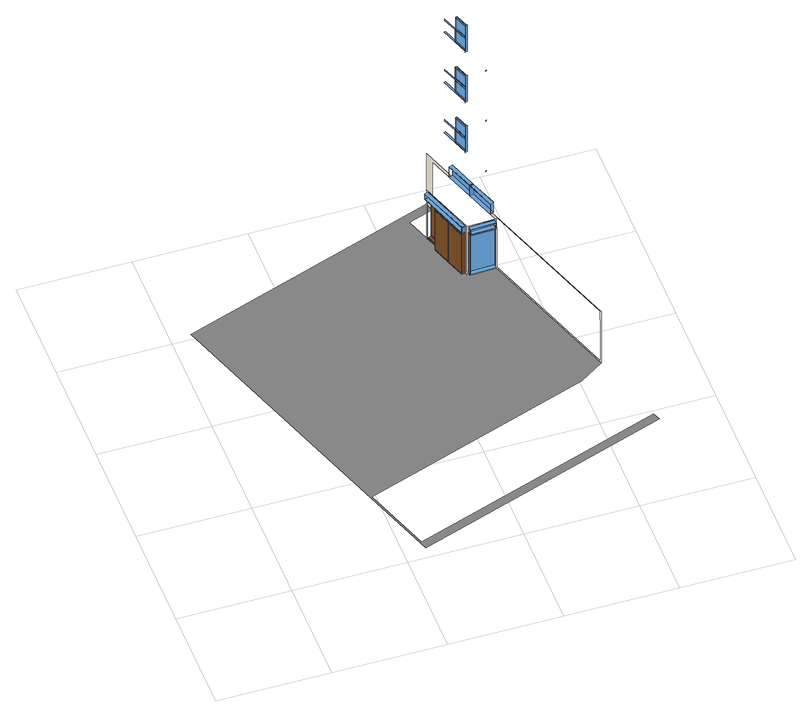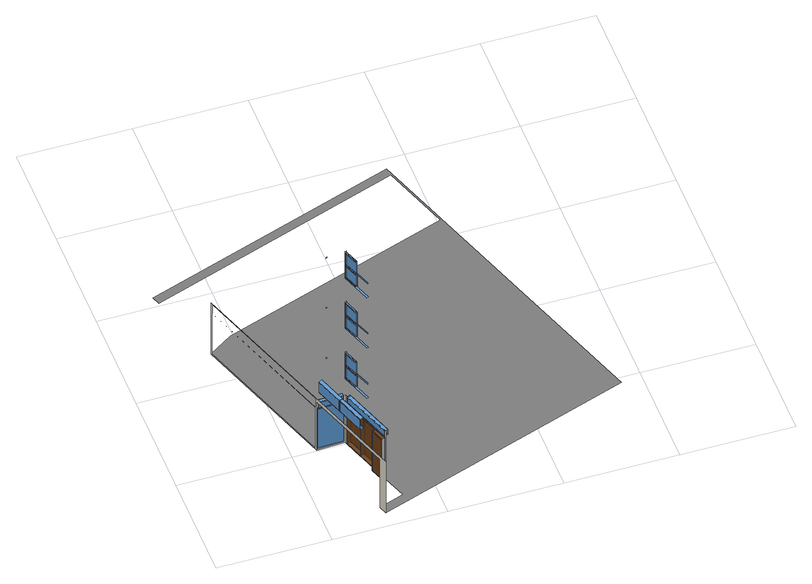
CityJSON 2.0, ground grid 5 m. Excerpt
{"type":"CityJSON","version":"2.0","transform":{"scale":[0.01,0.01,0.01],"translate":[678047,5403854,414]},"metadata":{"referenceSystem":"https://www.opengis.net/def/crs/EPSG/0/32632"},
"CityObjects":{
"building1":{"type":"Building","attributes":{"dataAvailable":"Sufficient","measuredHeight":17.63},"geometry":[{"type":"MultiSurface","lod":"3","boundaries":[[[0,1,2,3,4,5,6,7,8,9,10,11,12,13,14,15,16]],[[17,18,19,20],[21,22,23,24]],[[25,26,27,28],[29,30,31,32]],[[29,32,31,30]],[[26,25,33,34]],[[35,36,34,33],[37,38,39,40]],[[37,40,39,38]],[[18,41,42,19]],[[24,43,44,21]],[[22,45,46,23]],[[20,47,48,17]],[[16,28,27,49]],[[50,30,29,51]],[[34,52,53,26]],[[25,54,55,33]],[[54,25,28,16]],[[56,31,30,50]],[[51,29,32,57]],[[49,27,26,53]],[[57,32,31,56]],[[53,26,25,54]],[[55,33,34,52]],[[23,46,43,24]],[[58,38,37,59]],[[17,48,41,18]],[[60,61,62,63],[64,65,66,67]],[[0,35,33,55]],[[68,39,38,58]],[[59,37,40,69]],[[52,34,36,70]],[[69,40,39,68]],[[70,36,35,0]],[[16,49,53,54],[57,56,50,51]],[[71,72,1,0,70,49,16,15],[63,60,61,62],[47,48,41,42]],[[43,44,45,46]],[[47,42,41,48],[43,46,45,44]],[[54,53,52,55]],[[63,73,74,60]],[[65,75,76,66]],[[55,52,70,0],[69,68,58,59]],[[66,76,77,67]],[[60,74,78,61]],[[79,80,81,82]],[[83,84,85,86]],[[87,88,89,90]],[[91,92,93,94]],[[77,95,75,76]],[[73,96,78,74],[77,76,75,95]],[[97,98,79,82],[87,90,99,100]],[[101,102,83,86],[91,94,103,104]],[[105,2,1,72],[106,80,81,107],[84,85,108,109]],[[102,109,84,83]],[[98,106,80,79]],[[100,110,88,87]],[[104,111,92,91]],[[94,93,112,103]],[[86,85,108,101]],[[90,89,113,99]],[[82,81,107,97]],[[111,92,93,112]],[[85,84,109,108],[111,112,93,92]],[[110,88,89,113]],[[81,80,106,107],[110,113,89,88]],[[114,115,116,117],[118,119,120,121]],[[72,105,122]],[[123,124,115,114],[125,126,127,128]],[[115,129,130,116]],[[121,131,132,118]],[[133,134,135,136]],[[137,138,139,140]],[[141,142,143,144]],[[145,146,147,148]],[[149,134,133,150,151,138,137,152]],[[153,154,155,156,157,142,141,158]],[[159,160,161,162,163,146,145,164]],[[119,165,166,120]],[[117,167,168,114]],[[169,170,137,140]],[[171,172,135,134]],[[173,174,141,144]],[[175,176,177,154]],[[178,179,145,148]],[[180,181,182,160]],[[120,166,131,121]],[[172,183,184,135]],[[170,185,152,137]],[[176,186,187,177]],[[174,188,158,141]],[[181,189,190,182]],[[179,191,164,145]],[[115,129,168,114]],[[125,192,193,126]],[[194,171,134,149]],[[195,169,140,196]],[[197,175,154,153]],[[198,173,144,199]],[[200,180,160,159]],[[201,178,148,202]],[[203,204,205,206,207,208,209]],[[210,211,212,213,214,215,216]],[[217,218,219,220,221,222,223]],[[224,225,207,206]],[[226,227,214,213]],[[228,229,221,220]],[[185,195,196,152]],[[183,194,149,184]],[[188,198,199,158]],[[186,197,153,187]],[[191,201,202,164]],[[189,200,159,190]],[[124,230,129,115]],[[128,231,192,125]],[[185,152,149,194]],[[188,158,153,197]],[[191,164,159,200]],[[185,170,171,194]],[[194,171,172,183]],[[195,169,170,185]],[[188,174,175,197]],[[197,175,176,186]],[[198,173,174,188]],[[191,179,180,200]],[[200,180,181,189]],[[201,178,179,191]],[[126,193,232,127]],[[114,168,233,123]],[[234,235,236,237]],[[238,239,240,241]],[[242,243,244,245]],[[169,195,246,247]],[[171,194,248,249]],[[173,198,250,251]],[[175,197,252,253]],[[178,201,254,255]],[[180,200,256,257]],[[183,172,258,259]],[[185,170,260,261]],[[186,176,262,263]],[[188,174,264,265]],[[189,181,266,267]],[[191,179,268,269]],[[194,183,259,248]],[[195,185,261,246]],[[197,186,263,252]],[[198,188,265,250]],[[200,189,267,256]],[[201,191,269,254]],[[131,132,165,166]],[[167,130,129,168],[131,166,165,132]],[[231,192,193,232]],[[270,3,2,105,271,13,12,272],[273,274,275,276,277],[278,279,280,281,282]]],"semantics":{"surfaces":[{"type":"GroundSurface"},{"type":"Window"},{"type":"Door"},{"type":"WallSurface"}],"values":[0,1,2,2,2,2,2,1,1,1,1,2,2,2,2,2,2,2,2,2,2,2,1,2,1,2,2,2,2,2,2,2,2,3,1,1,2,2,2,2,2,2,1,1,1,1,2,2,1,1,3,1,1,1,1,1,1,1,1,1,1,1,1,1,3,1,1,1,1,1,1,1,1,1,1,1,1,1,1,1,1,1,1,1,1,1,1,1,1,1,1,1,1,1,1,1,1,1,1,1,1,1,1,1,1,1,1,1,1,1,1,1,1,1,1,1,1,1,1,1,1,1,1,1,1,1,1,1,1,1,1,1,1,1,1,1,1,1,1,1,1,1,1,1,1,1,1,1,1,1,3]}}]}
},
"vertices":[
[1262,1498,72],[1266,1488,72],[1390,1492,72],[1618,828,72],[1509,755,72],[483,403,72],[590,92,72],[1724,482,72],[1736,446,72],[596,54,72],[89,1527,72],[1229,1919,72],[1241,1924,72],[1254,1885,72],[1142,1847,72],[1179,1741,72],[1203,1669,72],[1247,1490,313],[1247,1490,343],[1165,1727,343],[1165,1727,313],[1167,1723,313],[1167,1723,342],[1245,1495,342],[1245,1495,313],[1216,1578,72],[1216,1578,307],[1187,1663,307],[1187,1663,72],[1188,1662,77],[1188,1662,302],[1216,1580,302],[1216,1580,77],[1217,1578,72],[1217,1578,307],[1246,1493,72],[1246,1493,307],[1217,1576,77],[1217,1576,302],[1245,1494,302],[1245,1494,77],[1263,1496,343],[1181,1732,343],[1261,1500,313],[1183,1728,313],[1183,1728,342],[1261,1500,342],[1181,1732,313],[1263,1496,313],[1203,1669,307],[1204,1667,302],[1204,1667,77],[1233,1583,307],[1233,1584,307],[1233,1584,72],[1233,1583,72],[1232,1585,302],[1232,1585,77],[1233,1582,302],[1233,1582,77],[1201,1676,78],[1201,1676,309],[1181,1734,309],[1181,1734,78],[1181,1733,84],[1181,1733,304],[1201,1677,304],[1201,1677,84],[1262,1499,302],[1262,1499,77],[1262,1498,307],[1179,1741,348],[1266,1488,348],[1197,1739,78],[1218,1680,78],[1198,1738,304],[1217,1682,304],[1217,1682,84],[1218,1680,309],[1273,1471,311],[1273,1488,311],[1273,1488,80],[1273,1471,80],[1275,1471,343],[1274,1488,343],[1274,1488,314],[1275,1471,314],[1275,1471,86],[1275,1488,86],[1275,1488,306],[1275,1471,306],[1277,1471,315],[1276,1488,315],[1276,1488,342],[1277,1471,342],[1198,1738,84],[1197,1739,309],[1387,1475,80],[1387,1475,311],[1385,1474,306],[1385,1474,86],[1385,1474,314],[1385,1474,343],[1383,1474,342],[1383,1474,315],[1390,1492,348],[1387,1492,311],[1387,1492,80],[1384,1492,314],[1384,1492,343],[1385,1492,86],[1382,1492,315],[1382,1492,342],[1385,1492,306],[1319,1607,396],[1319,1607,455],[1274,1736,455],[1274,1736,396],[1275,1733,397],[1275,1733,454],[1318,1609,454],[1318,1609,397],[1378,1488,348],[1363,1478,396],[1363,1478,455],[1319,1605,397],[1319,1605,454],[1362,1480,454],[1362,1480,397],[1335,1612,455],[1291,1741,455],[1334,1615,397],[1292,1739,397],[1291,1714,981],[1292,1710,981],[1292,1710,1047],[1291,1714,1047],[1292,1710,974],[1291,1714,974],[1291,1714,908],[1292,1710,908],[1292,1710,684],[1291,1714,684],[1291,1714,618],[1292,1710,618],[1292,1710,1264],[1291,1714,1264],[1291,1714,1198],[1292,1710,1198],[1314,1647,981],[1269,1777,981],[1269,1777,974],[1314,1647,974],[1314,1647,691],[1292,1710,691],[1291,1714,691],[1269,1777,691],[1269,1777,684],[1314,1647,684],[1314,1647,1271],[1292,1710,1271],[1291,1714,1271],[1269,1777,1271],[1269,1777,1264],[1314,1647,1264],[1292,1739,454],[1334,1615,454],[1291,1741,396],[1335,1612,396],[1296,1712,908],[1296,1712,974],[1296,1712,981],[1296,1712,1047],[1296,1712,618],[1296,1712,684],[1296,1712,691],[1296,1712,757],[1292,1710,757],[1296,1712,1198],[1296,1712,1264],[1296,1712,1271],[1296,1712,1337],[1292,1710,1337],[1318,1649,1047],[1314,1647,1047],[1318,1649,974],[1318,1649,757],[1314,1647,757],[1318,1649,684],[1318,1649,1337],[1314,1647,1337],[1318,1649,1264],[1336,1610,397],[1336,1610,454],[1318,1649,981],[1318,1649,908],[1314,1647,908],[1318,1649,691],[1318,1649,618],[1314,1647,618],[1318,1649,1271],[1318,1649,1198],[1314,1647,1198],[1315,1644,908],[1310,1642,907],[1310,1642,902],[1315,1644,902],[1323,1646,902],[1323,1646,1054],[1315,1644,1054],[1315,1644,618],[1310,1642,617],[1310,1642,612],[1315,1644,612],[1323,1646,612],[1323,1646,764],[1315,1644,764],[1315,1644,1198],[1310,1642,1197],[1310,1642,1192],[1315,1644,1192],[1323,1646,1192],[1323,1646,1344],[1315,1644,1344],[1268,1781,902],[1276,1784,902],[1268,1781,612],[1276,1784,612],[1268,1781,1192],[1276,1784,1192],[1379,1484,455],[1379,1486,397],[1379,1486,454],[1379,1484,396],[1359,1514,902],[1355,1513,902],[1355,1513,907],[1359,1514,908],[1359,1514,612],[1355,1513,612],[1355,1513,617],[1359,1514,618],[1359,1514,1192],[1355,1513,1192],[1355,1513,1197],[1359,1514,1198],[1322,1650,908],[1300,1713,908],[1322,1650,981],[1300,1713,981],[1322,1650,618],[1300,1713,618],[1322,1650,691],[1300,1713,691],[1322,1650,1198],[1300,1713,1198],[1322,1650,1271],[1300,1713,1271],[1300,1713,1047],[1322,1650,1047],[1300,1713,974],[1322,1650,974],[1300,1713,757],[1322,1650,757],[1300,1713,684],[1322,1650,684],[1300,1713,1337],[1322,1650,1337],[1300,1713,1264],[1322,1650,1264],[1618,828,366],[1254,1885,348],[1241,1924,366],[1614,839,362],[1393,1481,362],[1393,1481,312],[1614,839,312],[1614,839,313],[1394,1480,311],[1394,1480,80],[1615,838,80],[1615,838,81],[1615,838,311]
]}
